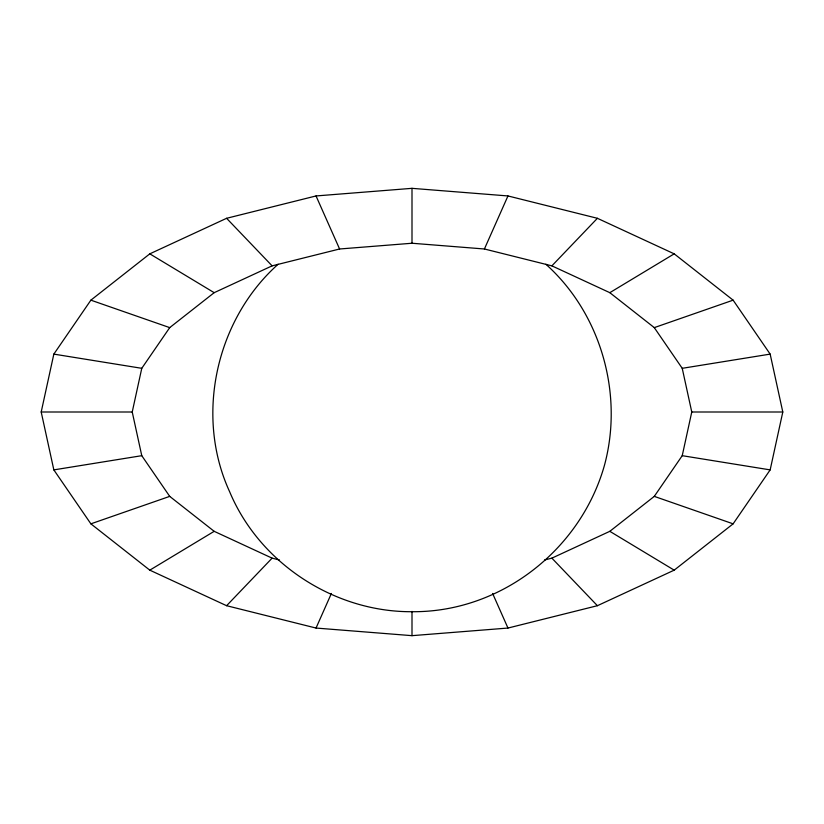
<?xml version="1.0" encoding="UTF-8"?>
<svg xmlns="http://www.w3.org/2000/svg" width="824" height="824" viewBox="0 0 824 824"><rect width="100%" height="100%" fill="white"/><g stroke="black" fill="none" stroke-linecap="round" stroke-linejoin="round"><path stroke-width="1.24" d="M41.2 412L53.838 354.114L90.877 300.163L149.803 253.844L226.6 218.298L316.035 195.947L412 188.335L507.965 195.947L597.4 218.298L674.197 253.844L733.123 300.163L770.162 354.114L782.8 412L770.162 469.886L733.123 523.837L674.197 570.156L597.4 605.702L507.965 628.053L412 635.664L316.035 628.053L226.6 605.702L149.803 570.156L90.877 523.837L53.838 469.886L41.2 412L132.231 412L141.769 368.318L169.713 327.622L214.178 292.674L272.116 265.853L339.591 248.992L412 243.245L484.409 248.992L551.884 265.853L609.822 292.674L654.287 327.622L682.231 368.318L691.769 412L682.231 455.682L654.287 496.378L609.822 531.326L551.884 558.147L544.52 559.99M316.035 628.053L331.392 593.455M484.409 248.992L507.965 195.947M226.6 605.702L272.116 558.147L279.48 559.99M551.884 265.853L597.4 218.298M278.131 264.236C215.97 319.743 194.639 415.801 229.669 491.804C259.601 563.4 334.472 612.191 412 611.707C500.58 612.49 580.632 549.927 604.486 465.2C623.716 393.923 600.943 313.614 545.869 264.236M149.803 570.156L214.178 531.326L272.116 558.147M609.822 292.674L674.197 253.844M90.877 523.837L169.713 496.378L214.178 531.326M654.287 327.622L733.123 300.163M53.838 469.886L141.769 455.682L169.713 496.378M682.231 368.318L770.162 354.114M691.769 412L782.8 412M53.838 354.114L141.769 368.318M682.231 455.682L770.162 469.886M90.877 300.163L169.713 327.622M654.287 496.378L733.123 523.837M149.803 253.844L214.178 292.674M609.822 531.326L674.197 570.156M226.6 218.298L272.116 265.853M551.884 558.147L597.4 605.702M316.035 195.947L339.591 248.992M492.608 593.455L507.965 628.053M132.231 412L141.769 455.682M412 188.335L412 243.245M412 611.408L412 635.664"/></g></svg>
